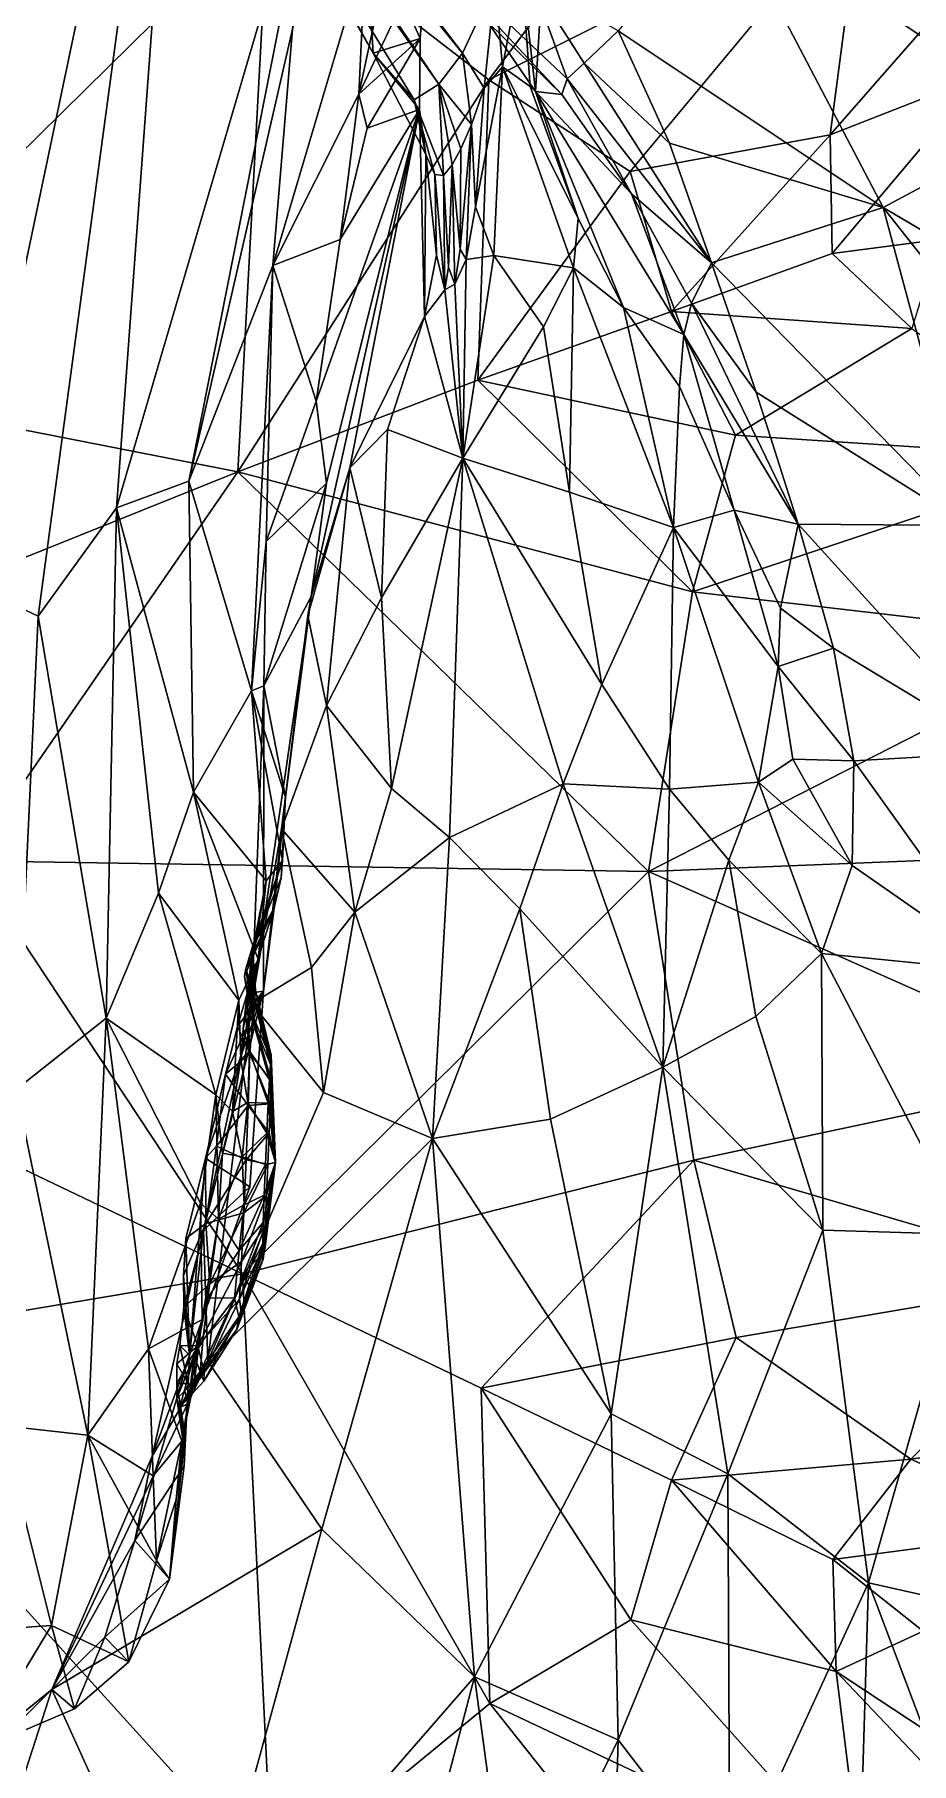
# Model space of a CAD drawing. Extents: x -1.18 to 1.18, y -1.18 to 1.18.
# Drawn here: x 0.0839 to 0.1918, y -0.1002 to 0.1126 of the extents above; entities that cross this region are included whole.
import ezdxf

# ---------------------------------------------------------------- set-up
doc = ezdxf.new("R2010")
doc.units = 0
doc.layers.add('OCTOPUS$LWO', color=1, linetype='CONTINUOUS')

msp = doc.modelspace()

# ---------------------------------------------------------------- linework, layer by layer
at = {"layer": 'OCTOPUS$LWO'}
for points in [[(0.07458, 0.04557, 0.57284), (0.10339, 0.18255, 0.57464), (0.07245, 0.15431, 0.60304)], [(0.07458, 0.04557, 0.57284), (0.08432, 0.04098, 0.55635), (0.10339, 0.18255, 0.57464)], [(0.09397, 0.05431, 0.53971), (0.10339, 0.18255, 0.57464), (0.08432, 0.04098, 0.55635)], [(0.09397, 0.05431, 0.53971), (0.13112, 0.18089, 0.52858), (0.10339, 0.18255, 0.57464)], [(0.09397, 0.05431, 0.53971), (0.10288, 0.05758, 0.51824), (0.13112, 0.18089, 0.52858)], [(0.1169, 0.12852, 0.51829), (0.13112, 0.18089, 0.52858), (0.10288, 0.05758, 0.51824)], [(0.10246, 0.15056, 0.44046), (0.10092, 0.15494, 0.45239), (0.12554, 0.11026, 0.46043)], [(0.12554, 0.11026, 0.46043), (0.10092, 0.15494, 0.45239), (0.12454, 0.12738, 0.4711)], [(0.13656, 0.11025, 0.42466), (0.10503, 0.15174, 0.42948), (0.10367, 0.1506, 0.43474)], [(0.10503, 0.15174, 0.42948), (0.13656, 0.11025, 0.42466), (0.14058, 0.11888, 0.41528)], [(0.13363, 0.10644, 0.43247), (0.10367, 0.1506, 0.43474), (0.10246, 0.15056, 0.44046)], [(0.13059, 0.10454, 0.44147), (0.10246, 0.15056, 0.44046), (0.12554, 0.11026, 0.46043)], [(0.10246, 0.15056, 0.44046), (0.13059, 0.10454, 0.44147), (0.13363, 0.10644, 0.43247)], [(0.10367, 0.1506, 0.43474), (0.13363, 0.10644, 0.43247), (0.13656, 0.11025, 0.42466)], [(0.13977, 0.10699, 0.11024), (0.11264, 0.12797, 0.10222), (0.1706, 0.14812, 0.0618)], [(0.1706, 0.14812, 0.0618), (0.18569, 0.12995, 0.08469), (0.13977, 0.10699, 0.11024)], [(0.18179, 0.10023, 0.14544), (0.18569, 0.12995, 0.08469), (0.21352, 0.13644, 0.09906)], [(0.18179, 0.10023, 0.14544), (0.21352, 0.13644, 0.09906), (0.20055, 0.10755, 0.17023)], [(0.14733, 0.13542, 0.39298), (0.14554, 0.10554, 0.38898), (0.13965, 0.11407, 0.38327)], [(0.14733, 0.13542, 0.39298), (0.14383, 0.12095, 0.40051), (0.14554, 0.10554, 0.38898)], [(0.1572, 0.0957, 0.12595), (0.13977, 0.10699, 0.11024), (0.18569, 0.12995, 0.08469)], [(0.1572, 0.0957, 0.12595), (0.18569, 0.12995, 0.08469), (0.18179, 0.10023, 0.14544)], [(0.11264, 0.12797, 0.10222), (0.05339, 0.0696, 0.1253), (0.04451, 0.12809, 0.11588)], [(0.11264, 0.12797, 0.10222), (0.10888, 0.05874, 0.12398), (0.05339, 0.0696, 0.1253)], [(0.1132, 0.08413, 0.50141), (0.1169, 0.12852, 0.51829), (0.10288, 0.05758, 0.51824)], [(0.13977, 0.10699, 0.11024), (0.10888, 0.05874, 0.12398), (0.11264, 0.12797, 0.10222)], [(0.1169, 0.12852, 0.51829), (0.1132, 0.08413, 0.50141), (0.12462, 0.12262, 0.50245)], [(0.16875, 0.12866, 0.29978), (0.15569, 0.11302, 0.32572), (0.18834, 0.09128, 0.29952)], [(0.16875, 0.12866, 0.29978), (0.20843, 0.10201, 0.26001), (0.19326, 0.12458, 0.26591)], [(0.20843, 0.10201, 0.26001), (0.16875, 0.12866, 0.29978), (0.18834, 0.09128, 0.29952)], [(0.12454, 0.12738, 0.4711), (0.13216, 0.12293, 0.47888), (0.13132, 0.11209, 0.47393)], [(0.12554, 0.11026, 0.46043), (0.12454, 0.12738, 0.4711), (0.13132, 0.11209, 0.47393)], [(0.14507, 0.11912, 0.3483), (0.12856, 0.12683, 0.37716), (0.14945, 0.10712, 0.35576)], [(0.14878, 0.10518, 0.36641), (0.14945, 0.10712, 0.35576), (0.12856, 0.12683, 0.37716)], [(0.13965, 0.11407, 0.38327), (0.14878, 0.10518, 0.36641), (0.12856, 0.12683, 0.37716)], [(0.12462, 0.12262, 0.50245), (0.1132, 0.08413, 0.50141), (0.12377, 0.10524, 0.48898)], [(0.12671, 0.11881, 0.49426), (0.12377, 0.10524, 0.48898), (0.13216, 0.12293, 0.47888)], [(0.13132, 0.11209, 0.47393), (0.13216, 0.12293, 0.47888), (0.12377, 0.10524, 0.48898)], [(0.12377, 0.10524, 0.48898), (0.12671, 0.11881, 0.49426), (0.12462, 0.12262, 0.50245)], [(0.14058, 0.11888, 0.41528), (0.14148, 0.10858, 0.4077), (0.14383, 0.12095, 0.40051)], [(0.14148, 0.10858, 0.4077), (0.14488, 0.10616, 0.39814), (0.14383, 0.12095, 0.40051)], [(0.14488, 0.10616, 0.39814), (0.14554, 0.10554, 0.38898), (0.14383, 0.12095, 0.40051)], [(0.14058, 0.11888, 0.41528), (0.13656, 0.11025, 0.42466), (0.13921, 0.10594, 0.41501)], [(0.13921, 0.10594, 0.41501), (0.14148, 0.10858, 0.4077), (0.14058, 0.11888, 0.41528)], [(0.14945, 0.10712, 0.35576), (0.15151, 0.10902, 0.34506), (0.14507, 0.11912, 0.3483)], [(0.14507, 0.11912, 0.3483), (0.15151, 0.10902, 0.34506), (0.15569, 0.11302, 0.32572)], [(0.14878, 0.10518, 0.36641), (0.13965, 0.11407, 0.38327), (0.14554, 0.10554, 0.38898)], [(0.15151, 0.10902, 0.34506), (0.16203, 0.0992, 0.32756), (0.15569, 0.11302, 0.32572)], [(0.18834, 0.09128, 0.29952), (0.15569, 0.11302, 0.32572), (0.16203, 0.0992, 0.32756)], [(0.12377, 0.10524, 0.48898), (0.1248, 0.10103, 0.48225), (0.13132, 0.11209, 0.47393)], [(0.13132, 0.11209, 0.47393), (0.1248, 0.10103, 0.48225), (0.13126, 0.10335, 0.46589)], [(0.13132, 0.11209, 0.47393), (0.13126, 0.10335, 0.46589), (0.12554, 0.11026, 0.46043)], [(0.12554, 0.11026, 0.46043), (0.13126, 0.10335, 0.46589), (0.13202, 0.09779, 0.45528)], [(0.13059, 0.10454, 0.44147), (0.12554, 0.11026, 0.46043), (0.13202, 0.09779, 0.45528)], [(0.13764, 0.10149, 0.421), (0.13656, 0.11025, 0.42466), (0.13363, 0.10644, 0.43247)], [(0.13656, 0.11025, 0.42466), (0.13764, 0.10149, 0.421), (0.13921, 0.10594, 0.41501)], [(0.13816, 0.09134, 0.41565), (0.14042, 0.08538, 0.41092), (0.14148, 0.10858, 0.4077)], [(0.13921, 0.10594, 0.41501), (0.13816, 0.09134, 0.41565), (0.14148, 0.10858, 0.4077)], [(0.15022, 0.08385, 0.39607), (0.14148, 0.10858, 0.4077), (0.14042, 0.08538, 0.41092)], [(0.15079, 0.0899, 0.39233), (0.14488, 0.10616, 0.39814), (0.14148, 0.10858, 0.4077)], [(0.15022, 0.08385, 0.39607), (0.15079, 0.0899, 0.39233), (0.14148, 0.10858, 0.4077)], [(0.15151, 0.10902, 0.34506), (0.14945, 0.10712, 0.35576), (0.1672, 0.08446, 0.33061)], [(0.16203, 0.0992, 0.32756), (0.15151, 0.10902, 0.34506), (0.1672, 0.08446, 0.33061)], [(0.13843, 0.07002, 0.12939), (0.10888, 0.05874, 0.12398), (0.13977, 0.10699, 0.11024)], [(0.13363, 0.10644, 0.43247), (0.13059, 0.10454, 0.44147), (0.13422, 0.09521, 0.43779)], [(0.13636, 0.09848, 0.42653), (0.13764, 0.10149, 0.421), (0.13363, 0.10644, 0.43247)], [(0.13363, 0.10644, 0.43247), (0.13526, 0.09652, 0.432), (0.13636, 0.09848, 0.42653)], [(0.13422, 0.09521, 0.43779), (0.13526, 0.09652, 0.432), (0.13363, 0.10644, 0.43247)], [(0.13977, 0.10699, 0.11024), (0.1572, 0.0957, 0.12595), (0.13843, 0.07002, 0.12939)], [(0.14945, 0.10712, 0.35576), (0.14878, 0.10518, 0.36641), (0.15734, 0.09294, 0.35896)], [(0.15734, 0.09294, 0.35896), (0.1672, 0.08446, 0.33061), (0.14945, 0.10712, 0.35576)], [(0.18179, 0.10023, 0.14544), (0.20055, 0.10755, 0.17023), (0.18204, 0.08562, 0.163)], [(0.19524, 0.08734, 0.18154), (0.18204, 0.08562, 0.163), (0.20055, 0.10755, 0.17023)], [(0.12377, 0.10524, 0.48898), (0.1132, 0.08413, 0.50141), (0.12148, 0.08734, 0.48266)], [(0.12148, 0.08734, 0.48266), (0.1248, 0.10103, 0.48225), (0.12377, 0.10524, 0.48898)], [(0.13202, 0.09779, 0.45528), (0.13316, 0.09533, 0.4451), (0.13059, 0.10454, 0.44147)], [(0.13059, 0.10454, 0.44147), (0.13316, 0.09533, 0.4451), (0.13422, 0.09521, 0.43779)], [(0.13816, 0.09134, 0.41565), (0.13921, 0.10594, 0.41501), (0.13764, 0.10149, 0.421)], [(0.14488, 0.10616, 0.39814), (0.15079, 0.0899, 0.39233), (0.14554, 0.10554, 0.38898)], [(0.15079, 0.0899, 0.39233), (0.15637, 0.07898, 0.3814), (0.14554, 0.10554, 0.38898)], [(0.15734, 0.09294, 0.35896), (0.14878, 0.10518, 0.36641), (0.14554, 0.10554, 0.38898)], [(0.15734, 0.09294, 0.35896), (0.14554, 0.10554, 0.38898), (0.16378, 0.07566, 0.35973)], [(0.16378, 0.07566, 0.35973), (0.14554, 0.10554, 0.38898), (0.15637, 0.07898, 0.3814)], [(0.11794, 0.04338, 0.45422), (0.13126, 0.10335, 0.46589), (0.11982, 0.05733, 0.47315)], [(0.12268, 0.05924, 0.4454), (0.13126, 0.10335, 0.46589), (0.11794, 0.04338, 0.45422)], [(0.11855, 0.06744, 0.48218), (0.11982, 0.05733, 0.47315), (0.13126, 0.10335, 0.46589)], [(0.12148, 0.08734, 0.48266), (0.11855, 0.06744, 0.48218), (0.13126, 0.10335, 0.46589)], [(0.1248, 0.10103, 0.48225), (0.12148, 0.08734, 0.48266), (0.13126, 0.10335, 0.46589)], [(0.13189, 0.07786, 0.44084), (0.13126, 0.10335, 0.46589), (0.12268, 0.05924, 0.4454)], [(0.13202, 0.09779, 0.45528), (0.13126, 0.10335, 0.46589), (0.13189, 0.07786, 0.44084)], [(0.13626, 0.08614, 0.42324), (0.13699, 0.08488, 0.41914), (0.13764, 0.10149, 0.421)], [(0.13636, 0.09848, 0.42653), (0.13626, 0.08614, 0.42324), (0.13764, 0.10149, 0.421)], [(0.13699, 0.08488, 0.41914), (0.13816, 0.09134, 0.41565), (0.13764, 0.10149, 0.421)], [(0.18179, 0.10023, 0.14544), (0.16228, 0.07849, 0.13815), (0.1572, 0.0957, 0.12595)], [(0.18204, 0.08562, 0.163), (0.16228, 0.07849, 0.13815), (0.18179, 0.10023, 0.14544)], [(0.21336, 0.07655, 0.26946), (0.20843, 0.10201, 0.26001), (0.18834, 0.09128, 0.29952)], [(0.13626, 0.08614, 0.42324), (0.13636, 0.09848, 0.42653), (0.13526, 0.09652, 0.432)], [(0.16203, 0.0992, 0.32756), (0.1672, 0.08446, 0.33061), (0.18834, 0.09128, 0.29952)], [(0.13189, 0.07786, 0.44084), (0.13336, 0.0854, 0.44232), (0.13202, 0.09779, 0.45528)], [(0.13202, 0.09779, 0.45528), (0.13336, 0.0854, 0.44232), (0.13316, 0.09533, 0.4451)], [(0.13422, 0.09521, 0.43779), (0.13483, 0.08391, 0.43077), (0.13526, 0.09652, 0.432)], [(0.13483, 0.08391, 0.43077), (0.13559, 0.08184, 0.42559), (0.13526, 0.09652, 0.432)], [(0.13559, 0.08184, 0.42559), (0.13626, 0.08614, 0.42324), (0.13526, 0.09652, 0.432)], [(0.13336, 0.0854, 0.44232), (0.13436, 0.08115, 0.43336), (0.13316, 0.09533, 0.4451)], [(0.13422, 0.09521, 0.43779), (0.13316, 0.09533, 0.4451), (0.13436, 0.08115, 0.43336)], [(0.13436, 0.08115, 0.43336), (0.13483, 0.08391, 0.43077), (0.13422, 0.09521, 0.43779)], [(0.16228, 0.07849, 0.13815), (0.13843, 0.07002, 0.12939), (0.1572, 0.0957, 0.12595)], [(0.16378, 0.07566, 0.35973), (0.16473, 0.07951, 0.35074), (0.15734, 0.09294, 0.35896)], [(0.15734, 0.09294, 0.35896), (0.16473, 0.07951, 0.35074), (0.1672, 0.08446, 0.33061)], [(0.14042, 0.08538, 0.41092), (0.13816, 0.09134, 0.41565), (0.13699, 0.08488, 0.41914)], [(0.15637, 0.07898, 0.3814), (0.15079, 0.0899, 0.39233), (0.15022, 0.08385, 0.39607)], [(0.18834, 0.09128, 0.29952), (0.1672, 0.08446, 0.33061), (0.19882, 0.05212, 0.30496)], [(0.18834, 0.09128, 0.29952), (0.21766, 0.05419, 0.27696), (0.21336, 0.07655, 0.26946)], [(0.21766, 0.05419, 0.27696), (0.18834, 0.09128, 0.29952), (0.19882, 0.05212, 0.30496)], [(0.11855, 0.06744, 0.48218), (0.12148, 0.08734, 0.48266), (0.1132, 0.08413, 0.50141)], [(0.19524, 0.08734, 0.18154), (0.19186, 0.07639, 0.1516), (0.18204, 0.08562, 0.163)], [(0.13436, 0.08115, 0.43336), (0.13336, 0.0854, 0.44232), (0.13189, 0.07786, 0.44084)], [(0.13699, 0.08488, 0.41914), (0.13626, 0.08614, 0.42324), (0.13559, 0.08184, 0.42559)], [(0.14653, 0.07659, 0.40204), (0.14042, 0.08538, 0.41092), (0.13658, 0.06044, 0.41542)], [(0.13699, 0.08488, 0.41914), (0.13658, 0.06044, 0.41542), (0.14042, 0.08538, 0.41092)], [(0.14042, 0.08538, 0.41092), (0.14653, 0.07659, 0.40204), (0.15022, 0.08385, 0.39607)], [(0.19186, 0.07639, 0.1516), (0.16228, 0.07849, 0.13815), (0.18204, 0.08562, 0.163)], [(0.11058, 0.0318, 0.5063), (0.1132, 0.08413, 0.50141), (0.10288, 0.05758, 0.51824)], [(0.1124, 0.05017, 0.4896), (0.1132, 0.08413, 0.50141), (0.11058, 0.0318, 0.5063)], [(0.1124, 0.05017, 0.4896), (0.11855, 0.06744, 0.48218), (0.1132, 0.08413, 0.50141)], [(0.13559, 0.08184, 0.42559), (0.13483, 0.08391, 0.43077), (0.13436, 0.08115, 0.43336)], [(0.13559, 0.08184, 0.42559), (0.13658, 0.06044, 0.41542), (0.13699, 0.08488, 0.41914)], [(0.15022, 0.08385, 0.39607), (0.14653, 0.07659, 0.40204), (0.14973, 0.05625, 0.39447)], [(0.14973, 0.05625, 0.39447), (0.16253, 0.05189, 0.37469), (0.15022, 0.08385, 0.39607)], [(0.15022, 0.08385, 0.39607), (0.16253, 0.05189, 0.37469), (0.15637, 0.07898, 0.3814)], [(0.16473, 0.07951, 0.35074), (0.17268, 0.06853, 0.33287), (0.1672, 0.08446, 0.33061)], [(0.19882, 0.05212, 0.30496), (0.1672, 0.08446, 0.33061), (0.17268, 0.06853, 0.33287)], [(0.13189, 0.07786, 0.44084), (0.13658, 0.06044, 0.41542), (0.13436, 0.08115, 0.43336)], [(0.13436, 0.08115, 0.43336), (0.13658, 0.06044, 0.41542), (0.13559, 0.08184, 0.42559)], [(0.16326, 0.06926, 0.36668), (0.15637, 0.07898, 0.3814), (0.16253, 0.05189, 0.37469)], [(0.15637, 0.07898, 0.3814), (0.16326, 0.06926, 0.36668), (0.16378, 0.07566, 0.35973)], [(0.16473, 0.07951, 0.35074), (0.16378, 0.07566, 0.35973), (0.17788, 0.05228, 0.33314)], [(0.17268, 0.06853, 0.33287), (0.16473, 0.07951, 0.35074), (0.17788, 0.05228, 0.33314)], [(0.12268, 0.05924, 0.4454), (0.12732, 0.06395, 0.43784), (0.13189, 0.07786, 0.44084)], [(0.13189, 0.07786, 0.44084), (0.12732, 0.06395, 0.43784), (0.13658, 0.06044, 0.41542)], [(0.16228, 0.07849, 0.13815), (0.17016, 0.06326, 0.12786), (0.13843, 0.07002, 0.12939)], [(0.17016, 0.06326, 0.12786), (0.16228, 0.07849, 0.13815), (0.19186, 0.07639, 0.1516)], [(0.14973, 0.05625, 0.39447), (0.14653, 0.07659, 0.40204), (0.13658, 0.06044, 0.41542)], [(0.16378, 0.07566, 0.35973), (0.16326, 0.06926, 0.36668), (0.16997, 0.05403, 0.35634)], [(0.16997, 0.05403, 0.35634), (0.17788, 0.05228, 0.33314), (0.16378, 0.07566, 0.35973)], [(0.17016, 0.06326, 0.12786), (0.19186, 0.07639, 0.1516), (0.21408, 0.06038, 0.08978)], [(0.05794, 0.03825, 0.12465), (0.05339, 0.0696, 0.1253), (0.10888, 0.05874, 0.12398)], [(0.13843, 0.07002, 0.12939), (0.16487, 0.04395, 0.11239), (0.10888, 0.05874, 0.12398)], [(0.16487, 0.04395, 0.11239), (0.13843, 0.07002, 0.12939), (0.17016, 0.06326, 0.12786)], [(0.16997, 0.05403, 0.35634), (0.16326, 0.06926, 0.36668), (0.16253, 0.05189, 0.37469)], [(0.17268, 0.06853, 0.33287), (0.17788, 0.05228, 0.33314), (0.19882, 0.05212, 0.30496)], [(0.11982, 0.05733, 0.47315), (0.11855, 0.06744, 0.48218), (0.1124, 0.05017, 0.4896)], [(0.12656, 0.04324, 0.42342), (0.12732, 0.06395, 0.43784), (0.12268, 0.05924, 0.4454)], [(0.12732, 0.06395, 0.43784), (0.12656, 0.04324, 0.42342), (0.13658, 0.06044, 0.41542)], [(0.17016, 0.06326, 0.12786), (0.21408, 0.06038, 0.08978), (0.16487, 0.04395, 0.11239)], [(0.12656, 0.04324, 0.42342), (0.1278, 0.01978, 0.41008), (0.13658, 0.06044, 0.41542)], [(0.1278, 0.01978, 0.41008), (0.13494, 0.01373, 0.39827), (0.13658, 0.06044, 0.41542)], [(0.14894, 0.02035, 0.38148), (0.13658, 0.06044, 0.41542), (0.13494, 0.01373, 0.39827)], [(0.1537, 0.03255, 0.38046), (0.14973, 0.05625, 0.39447), (0.13658, 0.06044, 0.41542)], [(0.14894, 0.02035, 0.38148), (0.1537, 0.03255, 0.38046), (0.13658, 0.06044, 0.41542)], [(0.16487, 0.04395, 0.11239), (0.21408, 0.06038, 0.08978), (0.21534, 0.0381, 0.06685)], [(0.05794, 0.03825, 0.12465), (0.10888, 0.05874, 0.12398), (0.07583, 0.01087, 0.11969)], [(0.10888, 0.05874, 0.12398), (0.15946, 0.00956, 0.10179), (0.07583, 0.01087, 0.11969)], [(0.10288, 0.05758, 0.51824), (0.09397, 0.05431, 0.53971), (0.10343, 0.0193, 0.53205)], [(0.10343, 0.0193, 0.53205), (0.11058, 0.0318, 0.5063), (0.10288, 0.05758, 0.51824)], [(0.15946, 0.00956, 0.10179), (0.10888, 0.05874, 0.12398), (0.16487, 0.04395, 0.11239)], [(0.11794, 0.04338, 0.45422), (0.1175, 0.04107, 0.446), (0.12268, 0.05924, 0.4454)], [(0.12268, 0.05924, 0.4454), (0.1175, 0.04107, 0.446), (0.1198, 0.02996, 0.42874)], [(0.12268, 0.05924, 0.4454), (0.1198, 0.02996, 0.42874), (0.12656, 0.04324, 0.42342)], [(0.1124, 0.05017, 0.4896), (0.11208, 0.03239, 0.47009), (0.11982, 0.05733, 0.47315)], [(0.11794, 0.04338, 0.45422), (0.11982, 0.05733, 0.47315), (0.11208, 0.03239, 0.47009)], [(0.14973, 0.05625, 0.39447), (0.1537, 0.03255, 0.38046), (0.16253, 0.05189, 0.37469)], [(0.09269, -0.00851, 0.56199), (0.09397, 0.05431, 0.53971), (0.08432, 0.04098, 0.55635)], [(0.09912, 0.00687, 0.54709), (0.09397, 0.05431, 0.53971), (0.09269, -0.00851, 0.56199)], [(0.10343, 0.0193, 0.53205), (0.09397, 0.05431, 0.53971), (0.09912, 0.00687, 0.54709)], [(0.16997, 0.05403, 0.35634), (0.16253, 0.05189, 0.37469), (0.1754, 0.03476, 0.34795)], [(0.1754, 0.03476, 0.34795), (0.17568, 0.04197, 0.34613), (0.16997, 0.05403, 0.35634)], [(0.16997, 0.05403, 0.35634), (0.17568, 0.04197, 0.34613), (0.17788, 0.05228, 0.33314)], [(0.1537, 0.03255, 0.38046), (0.16202, 0.0197, 0.36343), (0.16253, 0.05189, 0.37469)], [(0.173, 0.02053, 0.34781), (0.16253, 0.05189, 0.37469), (0.16202, 0.0197, 0.36343)], [(0.1754, 0.03476, 0.34795), (0.16253, 0.05189, 0.37469), (0.173, 0.02053, 0.34781)], [(0.17568, 0.04197, 0.34613), (0.18221, 0.03704, 0.33055), (0.17788, 0.05228, 0.33314)], [(0.19882, 0.05212, 0.30496), (0.17788, 0.05228, 0.33314), (0.20339, 0.02424, 0.30587)], [(0.20339, 0.02424, 0.30587), (0.17788, 0.05228, 0.33314), (0.18221, 0.03704, 0.33055)], [(0.11208, 0.03239, 0.47009), (0.1124, 0.05017, 0.4896), (0.11058, 0.0318, 0.5063)], [(0.08432, 0.04098, 0.55635), (0.07458, 0.04557, 0.57284), (0.08159, -0.01728, 0.5722)], [(0.11061, -0.00671, 0.43888), (0.11794, 0.04338, 0.45422), (0.11208, 0.03239, 0.47009)], [(0.11794, 0.04338, 0.45422), (0.11061, -0.00671, 0.43888), (0.11428, 0.01481, 0.43374)], [(0.11428, 0.01481, 0.43374), (0.1175, 0.04107, 0.446), (0.11794, 0.04338, 0.45422)], [(0.1278, 0.01978, 0.41008), (0.12656, 0.04324, 0.42342), (0.1198, 0.02996, 0.42874)], [(0.16487, 0.04395, 0.11239), (0.21534, 0.0381, 0.06685), (0.15946, 0.00956, 0.10179)], [(0.08159, -0.01728, 0.5722), (0.09269, -0.00851, 0.56199), (0.08432, 0.04098, 0.55635)], [(0.1175, 0.04107, 0.446), (0.11428, 0.01481, 0.43374), (0.1198, 0.02996, 0.42874)], [(0.18221, 0.03704, 0.33055), (0.17568, 0.04197, 0.34613), (0.1754, 0.03476, 0.34795)], [(0.15946, 0.00956, 0.10179), (0.21534, 0.0381, 0.06685), (0.22266, 0.01208, 0.05323)], [(0.1754, 0.03476, 0.34795), (0.18473, 0.02317, 0.32737), (0.18221, 0.03704, 0.33055)], [(0.18221, 0.03704, 0.33055), (0.18473, 0.02317, 0.32737), (0.20339, 0.02424, 0.30587)], [(0.173, 0.02053, 0.34781), (0.1772, 0.02339, 0.34215), (0.1754, 0.03476, 0.34795)], [(0.1754, 0.03476, 0.34795), (0.1772, 0.02339, 0.34215), (0.18473, 0.02317, 0.32737)], [(0.11476, 0.01869, 0.48753), (0.11208, 0.03239, 0.47009), (0.11058, 0.0318, 0.5063)], [(0.11061, -0.00671, 0.43888), (0.11208, 0.03239, 0.47009), (0.11205, -0.00519, 0.45963)], [(0.11205, -0.00519, 0.45963), (0.11208, 0.03239, 0.47009), (0.11476, 0.01869, 0.48753)], [(0.16202, 0.0197, 0.36343), (0.1537, 0.03255, 0.38046), (0.14894, 0.02035, 0.38148)], [(0.10343, 0.0193, 0.53205), (0.1124, 0.0084, 0.52013), (0.11058, 0.0318, 0.5063)], [(0.11058, 0.0318, 0.5063), (0.11439, 0.0109, 0.50616), (0.11476, 0.01869, 0.48753)], [(0.11058, 0.0318, 0.5063), (0.1124, 0.0084, 0.52013), (0.11439, 0.0109, 0.50616)], [(0.12329, 0.00453, 0.41104), (0.1198, 0.02996, 0.42874), (0.11428, 0.01481, 0.43374)], [(0.12329, 0.00453, 0.41104), (0.1278, 0.01978, 0.41008), (0.1198, 0.02996, 0.42874)], [(0.20339, 0.02424, 0.30587), (0.18473, 0.02317, 0.32737), (0.20329, -0.00279, 0.2984)], [(0.18449, 0.01029, 0.32534), (0.1772, 0.02339, 0.34215), (0.173, 0.02053, 0.34781)], [(0.1772, 0.02339, 0.34215), (0.18449, 0.01029, 0.32534), (0.18473, 0.02317, 0.32737)], [(0.20329, -0.00279, 0.2984), (0.18473, 0.02317, 0.32737), (0.18449, 0.01029, 0.32534)], [(0.10343, 0.0193, 0.53205), (0.09912, 0.00687, 0.54709), (0.10901, -0.00628, 0.53433)], [(0.11141, -0.00126, 0.52667), (0.1124, 0.0084, 0.52013), (0.10343, 0.0193, 0.53205)], [(0.10343, 0.0193, 0.53205), (0.10901, -0.00628, 0.53433), (0.11141, -0.00126, 0.52667)], [(0.13494, 0.01373, 0.39827), (0.1278, 0.01978, 0.41008), (0.12329, 0.00453, 0.41104)], [(0.13494, 0.01373, 0.39827), (0.14359, 0.00494, 0.38263), (0.14894, 0.02035, 0.38148)], [(0.14894, 0.02035, 0.38148), (0.14359, 0.00494, 0.38263), (0.16122, -0.01454, 0.34986)], [(0.14894, 0.02035, 0.38148), (0.16122, -0.01454, 0.34986), (0.16202, 0.0197, 0.36343)], [(0.16931, 0.01095, 0.34923), (0.16202, 0.0197, 0.36343), (0.16122, -0.01454, 0.34986)], [(0.16202, 0.0197, 0.36343), (0.16931, 0.01095, 0.34923), (0.173, 0.02053, 0.34781)], [(0.173, 0.02053, 0.34781), (0.16931, 0.01095, 0.34923), (0.18072, -0.00055, 0.32728)], [(0.173, 0.02053, 0.34781), (0.18072, -0.00055, 0.32728), (0.18449, 0.01029, 0.32534)], [(0.11476, 0.01869, 0.48753), (0.11338, 0.00506, 0.48925), (0.11205, -0.00519, 0.45963)], [(0.11476, 0.01869, 0.48753), (0.11424, 0.00875, 0.49736), (0.11338, 0.00506, 0.48925)], [(0.11439, 0.0109, 0.50616), (0.11424, 0.00875, 0.49736), (0.11476, 0.01869, 0.48753)], [(0.11798, -0.00225, 0.41882), (0.11428, 0.01481, 0.43374), (0.11061, -0.00671, 0.43888)], [(0.11428, 0.01481, 0.43374), (0.11798, -0.00225, 0.41882), (0.12329, 0.00453, 0.41104)], [(0.12329, 0.00453, 0.41104), (0.13286, -0.02333, 0.38825), (0.13494, 0.01373, 0.39827)], [(0.14359, 0.00494, 0.38263), (0.13494, 0.01373, 0.39827), (0.13286, -0.02333, 0.38825)], [(0.05835, -0.01554, 0.11387), (0.07583, 0.01087, 0.11969), (0.10947, -0.03997, 0.10262)], [(0.15946, 0.00956, 0.10179), (0.10947, -0.03997, 0.10262), (0.07583, 0.01087, 0.11969)], [(0.1124, 0.0084, 0.52013), (0.11059, -0.00083, 0.51033), (0.11439, 0.0109, 0.50616)], [(0.11071, 0.00036, 0.50213), (0.11439, 0.0109, 0.50616), (0.11059, -0.00083, 0.51033)], [(0.11424, 0.00875, 0.49736), (0.11439, 0.0109, 0.50616), (0.11071, 0.00036, 0.50213)], [(0.22266, 0.01208, 0.05323), (0.21534, -0.01529, 0.0584), (0.15946, 0.00956, 0.10179)], [(0.17265, -0.00829, 0.336), (0.16931, 0.01095, 0.34923), (0.16122, -0.01454, 0.34986)], [(0.16931, 0.01095, 0.34923), (0.17265, -0.00829, 0.336), (0.18072, -0.00055, 0.32728)], [(0.16501, -0.02597, 0.09407), (0.10947, -0.03997, 0.10262), (0.15946, 0.00956, 0.10179)], [(0.11424, 0.00875, 0.49736), (0.11064, 0.00016, 0.49534), (0.11338, 0.00506, 0.48925)], [(0.11064, 0.00016, 0.49534), (0.11424, 0.00875, 0.49736), (0.11071, 0.00036, 0.50213)], [(0.16501, -0.02597, 0.09407), (0.15946, 0.00956, 0.10179), (0.21534, -0.01529, 0.0584)], [(0.18449, 0.01029, 0.32534), (0.18072, -0.00055, 0.32728), (0.20329, -0.00279, 0.2984)], [(0.09269, -0.00851, 0.56199), (0.10618, -0.01795, 0.53972), (0.09912, 0.00687, 0.54709)], [(0.09912, 0.00687, 0.54709), (0.10618, -0.01795, 0.53972), (0.10901, -0.00628, 0.53433)], [(0.1124, 0.0084, 0.52013), (0.11141, -0.00126, 0.52667), (0.11026, -0.0041, 0.51732)], [(0.11059, -0.00083, 0.51033), (0.1124, 0.0084, 0.52013), (0.11026, -0.0041, 0.51732)], [(0.11006, -0.00546, 0.48276), (0.11338, 0.00506, 0.48925), (0.1097, -0.00334, 0.48781)], [(0.1097, -0.00334, 0.48781), (0.11338, 0.00506, 0.48925), (0.10988, -0.00245, 0.49107)], [(0.10988, -0.00245, 0.49107), (0.11338, 0.00506, 0.48925), (0.11064, 0.00016, 0.49534)], [(0.11205, -0.00519, 0.45963), (0.11338, 0.00506, 0.48925), (0.11006, -0.00546, 0.48276)], [(0.12329, 0.00453, 0.41104), (0.11798, -0.00225, 0.41882), (0.11945, -0.01766, 0.41347)], [(0.11945, -0.01766, 0.41347), (0.13286, -0.02333, 0.38825), (0.12329, 0.00453, 0.41104)], [(0.14737, -0.02092, 0.36716), (0.14359, 0.00494, 0.38263), (0.13286, -0.02333, 0.38825)], [(0.14359, 0.00494, 0.38263), (0.14737, -0.02092, 0.36716), (0.16122, -0.01454, 0.34986)], [(0.11064, 0.00016, 0.49534), (0.11067, -0.00483, 0.49626), (0.10988, -0.00245, 0.49107)], [(0.11059, -0.00083, 0.51033), (0.11105, -0.00507, 0.50308), (0.11071, 0.00036, 0.50213)], [(0.11071, 0.00036, 0.50213), (0.11067, -0.00483, 0.49626), (0.11064, 0.00016, 0.49534)], [(0.11105, -0.00507, 0.50308), (0.11067, -0.00483, 0.49626), (0.11071, 0.00036, 0.50213)], [(0.10901, -0.00628, 0.53433), (0.10928, -0.01357, 0.52543), (0.11141, -0.00126, 0.52667)], [(0.10956, -0.00979, 0.5226), (0.11141, -0.00126, 0.52667), (0.10928, -0.01357, 0.52543)], [(0.1098, -0.00766, 0.51986), (0.11141, -0.00126, 0.52667), (0.10956, -0.00979, 0.5226)], [(0.1098, -0.00766, 0.51986), (0.11026, -0.0041, 0.51732), (0.11141, -0.00126, 0.52667)], [(0.11026, -0.0041, 0.51732), (0.11093, -0.00641, 0.50955), (0.11059, -0.00083, 0.51033)], [(0.11093, -0.00641, 0.50955), (0.11105, -0.00507, 0.50308), (0.11059, -0.00083, 0.51033)], [(0.18072, -0.00055, 0.32728), (0.17265, -0.00829, 0.336), (0.18089, -0.03461, 0.30886)], [(0.20329, -0.00279, 0.2984), (0.18072, -0.00055, 0.32728), (0.19876, -0.03513, 0.28123)], [(0.19876, -0.03513, 0.28123), (0.18072, -0.00055, 0.32728), (0.18089, -0.03461, 0.30886)], [(0.1097, -0.00334, 0.48781), (0.10988, -0.00245, 0.49107), (0.11072, -0.00823, 0.49029)], [(0.1097, -0.00334, 0.48781), (0.11072, -0.00823, 0.49029), (0.11006, -0.00546, 0.48276)], [(0.11026, -0.0041, 0.51732), (0.1098, -0.00766, 0.51986), (0.11077, -0.00894, 0.51448)], [(0.11072, -0.00823, 0.49029), (0.10988, -0.00245, 0.49107), (0.11067, -0.00483, 0.49626)], [(0.11077, -0.00894, 0.51448), (0.11093, -0.00641, 0.50955), (0.11026, -0.0041, 0.51732)], [(0.11945, -0.01766, 0.41347), (0.11798, -0.00225, 0.41882), (0.11061, -0.00671, 0.43888)], [(0.11205, -0.00519, 0.45963), (0.11036, -0.02927, 0.45437), (0.10467, -0.03458, 0.44177)], [(0.10467, -0.03458, 0.44177), (0.11061, -0.00671, 0.43888), (0.11205, -0.00519, 0.45963)], [(0.11205, -0.00519, 0.45963), (0.10493, -0.02574, 0.469), (0.11036, -0.02927, 0.45437)], [(0.10493, -0.02574, 0.469), (0.11205, -0.00519, 0.45963), (0.10739, -0.01538, 0.47469)], [(0.10618, -0.01795, 0.53972), (0.10822, -0.02, 0.52844), (0.10901, -0.00628, 0.53433)], [(0.10739, -0.01538, 0.47469), (0.11205, -0.00519, 0.45963), (0.10887, -0.00953, 0.478)], [(0.10928, -0.01357, 0.52543), (0.10901, -0.00628, 0.53433), (0.10822, -0.02, 0.52844)], [(0.10887, -0.00953, 0.478), (0.11205, -0.00519, 0.45963), (0.11006, -0.00546, 0.48276)], [(0.10887, -0.00953, 0.478), (0.11006, -0.00546, 0.48276), (0.11036, -0.01285, 0.485)], [(0.11036, -0.01285, 0.485), (0.11006, -0.00546, 0.48276), (0.11072, -0.00823, 0.49029)], [(0.11288, -0.01329, 0.49872), (0.11072, -0.00823, 0.49029), (0.11067, -0.00483, 0.49626)], [(0.11067, -0.00483, 0.49626), (0.11105, -0.00507, 0.50308), (0.11288, -0.01329, 0.49872)], [(0.11105, -0.00507, 0.50308), (0.11093, -0.00641, 0.50955), (0.11299, -0.01306, 0.5038)], [(0.11299, -0.01306, 0.5038), (0.11288, -0.01329, 0.49872), (0.11105, -0.00507, 0.50308)], [(0.08159, -0.01728, 0.5722), (0.09043, -0.05984, 0.55971), (0.09269, -0.00851, 0.56199)], [(0.09269, -0.00851, 0.56199), (0.09043, -0.05984, 0.55971), (0.09788, -0.04921, 0.54432)], [(0.10428, -0.03128, 0.54185), (0.10618, -0.01795, 0.53972), (0.09269, -0.00851, 0.56199)], [(0.09269, -0.00851, 0.56199), (0.09788, -0.04921, 0.54432), (0.10428, -0.03128, 0.54185)], [(0.11061, -0.00671, 0.43888), (0.10467, -0.03458, 0.44177), (0.10521, -0.05072, 0.42165)], [(0.11945, -0.01766, 0.41347), (0.11061, -0.00671, 0.43888), (0.10521, -0.05072, 0.42165)], [(0.10956, -0.00979, 0.5226), (0.11035, -0.01255, 0.51843), (0.1098, -0.00766, 0.51986)], [(0.11077, -0.00894, 0.51448), (0.1098, -0.00766, 0.51986), (0.11035, -0.01255, 0.51843)], [(0.11298, -0.01616, 0.49484), (0.11036, -0.01285, 0.485), (0.11072, -0.00823, 0.49029)], [(0.11298, -0.01616, 0.49484), (0.11072, -0.00823, 0.49029), (0.11288, -0.01329, 0.49872)], [(0.11093, -0.00641, 0.50955), (0.11077, -0.00894, 0.51448), (0.11291, -0.0142, 0.50733)], [(0.11291, -0.0142, 0.50733), (0.11299, -0.01306, 0.5038), (0.11093, -0.00641, 0.50955)], [(0.17265, -0.00829, 0.336), (0.16122, -0.01454, 0.34986), (0.18089, -0.03461, 0.30886)], [(0.10887, -0.00953, 0.478), (0.11036, -0.01285, 0.485), (0.10739, -0.01538, 0.47469)], [(0.10956, -0.00979, 0.5226), (0.10928, -0.01357, 0.52543), (0.11035, -0.01255, 0.51843)], [(0.11077, -0.00894, 0.51448), (0.11035, -0.01255, 0.51843), (0.11279, -0.01607, 0.51037)], [(0.11279, -0.01607, 0.51037), (0.11291, -0.0142, 0.50733), (0.11077, -0.00894, 0.51448)], [(0.11012, -0.0189, 0.52171), (0.11035, -0.01255, 0.51843), (0.10928, -0.01357, 0.52543)], [(0.11035, -0.01255, 0.51843), (0.11012, -0.0189, 0.52171), (0.11264, -0.01896, 0.51288)], [(0.11264, -0.01896, 0.51288), (0.11279, -0.01607, 0.51037), (0.11035, -0.01255, 0.51843)], [(0.11036, -0.01285, 0.485), (0.11018, -0.01925, 0.4819), (0.10739, -0.01538, 0.47469)], [(0.10928, -0.01357, 0.52543), (0.10822, -0.02, 0.52844), (0.11012, -0.0189, 0.52171)], [(0.11289, -0.01905, 0.49216), (0.11018, -0.01925, 0.4819), (0.11036, -0.01285, 0.485)], [(0.11289, -0.01905, 0.49216), (0.11036, -0.01285, 0.485), (0.11298, -0.01616, 0.49484)], [(0.11279, -0.01607, 0.51037), (0.11351, -0.02627, 0.50354), (0.11291, -0.0142, 0.50733)], [(0.11299, -0.01306, 0.5038), (0.11351, -0.02627, 0.50354), (0.11288, -0.01329, 0.49872)], [(0.11288, -0.01329, 0.49872), (0.11351, -0.02627, 0.50354), (0.11298, -0.01616, 0.49484)], [(0.11291, -0.0142, 0.50733), (0.11351, -0.02627, 0.50354), (0.11299, -0.01306, 0.5038)], [(0.16122, -0.01454, 0.34986), (0.14737, -0.02092, 0.36716), (0.15486, -0.05718, 0.33531)], [(0.16921, -0.06457, 0.30495), (0.16122, -0.01454, 0.34986), (0.15486, -0.05718, 0.33531)], [(0.18089, -0.03461, 0.30886), (0.16122, -0.01454, 0.34986), (0.16921, -0.06457, 0.30495)], [(0.05835, -0.01554, 0.11387), (0.10947, -0.03997, 0.10262), (0.05385, -0.04932, 0.10564)], [(0.10739, -0.01538, 0.47469), (0.10626, -0.02426, 0.47411), (0.10493, -0.02574, 0.469)], [(0.11018, -0.01925, 0.4819), (0.10626, -0.02426, 0.47411), (0.10739, -0.01538, 0.47469)], [(0.11264, -0.01896, 0.51288), (0.11351, -0.02627, 0.50354), (0.11279, -0.01607, 0.51037)], [(0.11298, -0.01616, 0.49484), (0.11351, -0.02627, 0.50354), (0.11289, -0.01905, 0.49216)], [(0.21534, -0.01529, 0.0584), (0.21408, -0.04038, 0.06922), (0.16501, -0.02597, 0.09407)], [(0.0798, -0.05865, 0.57132), (0.09043, -0.05984, 0.55971), (0.08159, -0.01728, 0.5722)], [(0.10618, -0.01795, 0.53972), (0.10428, -0.03128, 0.54185), (0.1065, -0.03323, 0.5288)], [(0.10521, -0.05072, 0.42165), (0.13286, -0.02333, 0.38825), (0.11945, -0.01766, 0.41347)], [(0.10822, -0.02, 0.52844), (0.10618, -0.01795, 0.53972), (0.10701, -0.02511, 0.52976)], [(0.10701, -0.02511, 0.52976), (0.10618, -0.01795, 0.53972), (0.1065, -0.03323, 0.5288)], [(0.11012, -0.0189, 0.52171), (0.10822, -0.02, 0.52844), (0.10943, -0.02557, 0.52347)], [(0.11012, -0.0189, 0.52171), (0.10943, -0.02557, 0.52347), (0.11247, -0.02264, 0.51452)], [(0.11247, -0.02264, 0.51452), (0.11264, -0.01896, 0.51288), (0.11012, -0.0189, 0.52171)], [(0.11276, -0.02261, 0.49049), (0.11018, -0.01925, 0.4819), (0.11289, -0.01905, 0.49216)], [(0.11247, -0.02264, 0.51452), (0.11351, -0.02627, 0.50354), (0.11264, -0.01896, 0.51288)], [(0.11289, -0.01905, 0.49216), (0.11351, -0.02627, 0.50354), (0.11276, -0.02261, 0.49049)], [(0.10991, -0.02593, 0.48076), (0.10626, -0.02426, 0.47411), (0.11018, -0.01925, 0.4819)], [(0.10701, -0.02511, 0.52976), (0.10943, -0.02557, 0.52347), (0.10822, -0.02, 0.52844)], [(0.11276, -0.02261, 0.49049), (0.10991, -0.02593, 0.48076), (0.11018, -0.01925, 0.4819)], [(0.14737, -0.02092, 0.36716), (0.13286, -0.02333, 0.38825), (0.15486, -0.05718, 0.33531)], [(0.13286, -0.02333, 0.38825), (0.10521, -0.05072, 0.42165), (0.11922, -0.07141, 0.37789)], [(0.1123, -0.0265, 0.51481), (0.11247, -0.02264, 0.51452), (0.10943, -0.02557, 0.52347)], [(0.1126, -0.02647, 0.48999), (0.10991, -0.02593, 0.48076), (0.11276, -0.02261, 0.49049)], [(0.1123, -0.0265, 0.51481), (0.11351, -0.02627, 0.50354), (0.11247, -0.02264, 0.51452)], [(0.11276, -0.02261, 0.49049), (0.11351, -0.02627, 0.50354), (0.1126, -0.02647, 0.48999)], [(0.13803, -0.08956, 0.3288), (0.13286, -0.02333, 0.38825), (0.11922, -0.07141, 0.37789)], [(0.15486, -0.05718, 0.33531), (0.13286, -0.02333, 0.38825), (0.13803, -0.08956, 0.3288)], [(0.10626, -0.02426, 0.47411), (0.10496, -0.03379, 0.47423), (0.10493, -0.02574, 0.469)], [(0.10991, -0.02593, 0.48076), (0.10496, -0.03379, 0.47423), (0.10626, -0.02426, 0.47411)], [(0.1065, -0.03323, 0.5288), (0.10943, -0.02557, 0.52347), (0.10701, -0.02511, 0.52976)], [(0.10248, -0.03564, 0.47001), (0.10293, -0.04999, 0.45742), (0.10493, -0.02574, 0.469)], [(0.10493, -0.02574, 0.469), (0.10496, -0.03379, 0.47423), (0.10248, -0.03564, 0.47001)], [(0.10293, -0.04999, 0.45742), (0.11036, -0.02927, 0.45437), (0.10493, -0.02574, 0.469)], [(0.10962, -0.03248, 0.48176), (0.10496, -0.03379, 0.47423), (0.10991, -0.02593, 0.48076)], [(0.10969, -0.03148, 0.5214), (0.10943, -0.02557, 0.52347), (0.1065, -0.03323, 0.5288)], [(0.10943, -0.02557, 0.52347), (0.10969, -0.03148, 0.5214), (0.1123, -0.0265, 0.51481)], [(0.13886, -0.05406, 0.09817), (0.10947, -0.03997, 0.10262), (0.16501, -0.02597, 0.09407)], [(0.1126, -0.02647, 0.48999), (0.10962, -0.03248, 0.48176), (0.10991, -0.02593, 0.48076)], [(0.11243, -0.03034, 0.49061), (0.10962, -0.03248, 0.48176), (0.1126, -0.02647, 0.48999)], [(0.11215, -0.0303, 0.51389), (0.1123, -0.0265, 0.51481), (0.10969, -0.03148, 0.5214)], [(0.11195, -0.03827, 0.50287), (0.11351, -0.02627, 0.50354), (0.11224, -0.0367, 0.50573)], [(0.11201, -0.03816, 0.49958), (0.11351, -0.02627, 0.50354), (0.11195, -0.03827, 0.50287)], [(0.11196, -0.03624, 0.50888), (0.11351, -0.02627, 0.50354), (0.11203, -0.03365, 0.51184)], [(0.11224, -0.0367, 0.50573), (0.11351, -0.02627, 0.50354), (0.11196, -0.03624, 0.50888)], [(0.11212, -0.03637, 0.49554), (0.11351, -0.02627, 0.50354), (0.11201, -0.03816, 0.49958)], [(0.11203, -0.03365, 0.51184), (0.11351, -0.02627, 0.50354), (0.11215, -0.0303, 0.51389)], [(0.11227, -0.03398, 0.4921), (0.11351, -0.02627, 0.50354), (0.11212, -0.03637, 0.49554)], [(0.11215, -0.0303, 0.51389), (0.11351, -0.02627, 0.50354), (0.1123, -0.0265, 0.51481)], [(0.11243, -0.03034, 0.49061), (0.11351, -0.02627, 0.50354), (0.11227, -0.03398, 0.4921)], [(0.1126, -0.02647, 0.48999), (0.11351, -0.02627, 0.50354), (0.11243, -0.03034, 0.49061)], [(0.16501, -0.02597, 0.09407), (0.17023, -0.04782, 0.09709), (0.13886, -0.05406, 0.09817)], [(0.17023, -0.04782, 0.09709), (0.16501, -0.02597, 0.09407), (0.21408, -0.04038, 0.06922)], [(0.10293, -0.04999, 0.45742), (0.10467, -0.03458, 0.44177), (0.11036, -0.02927, 0.45437)], [(0.09788, -0.04921, 0.54432), (0.10452, -0.04558, 0.53093), (0.10428, -0.03128, 0.54185)], [(0.10452, -0.04558, 0.53093), (0.1065, -0.03323, 0.5288), (0.10428, -0.03128, 0.54185)], [(0.10969, -0.03148, 0.5214), (0.1065, -0.03323, 0.5288), (0.10905, -0.03709, 0.5195)], [(0.10969, -0.03148, 0.5214), (0.10905, -0.03709, 0.5195), (0.11215, -0.0303, 0.51389)], [(0.11203, -0.03365, 0.51184), (0.11215, -0.0303, 0.51389), (0.10905, -0.03709, 0.5195)], [(0.11227, -0.03398, 0.4921), (0.10934, -0.03847, 0.48482), (0.11243, -0.03034, 0.49061)], [(0.11243, -0.03034, 0.49061), (0.10934, -0.03847, 0.48482), (0.10962, -0.03248, 0.48176)], [(0.10224, -0.04406, 0.47464), (0.10222, -0.04018, 0.47112), (0.10496, -0.03379, 0.47423)], [(0.10248, -0.03564, 0.47001), (0.10496, -0.03379, 0.47423), (0.10222, -0.04018, 0.47112)], [(0.10546, -0.04118, 0.47855), (0.10224, -0.04406, 0.47464), (0.10496, -0.03379, 0.47423)], [(0.1052, -0.04293, 0.52384), (0.1065, -0.03323, 0.5288), (0.10452, -0.04558, 0.53093)], [(0.10962, -0.03248, 0.48176), (0.10546, -0.04118, 0.47855), (0.10496, -0.03379, 0.47423)], [(0.1065, -0.03323, 0.5288), (0.1052, -0.04293, 0.52384), (0.10905, -0.03709, 0.5195)], [(0.10934, -0.03847, 0.48482), (0.10546, -0.04118, 0.47855), (0.10962, -0.03248, 0.48176)], [(0.10905, -0.03709, 0.5195), (0.10849, -0.04295, 0.51465), (0.11203, -0.03365, 0.51184)], [(0.11196, -0.03624, 0.50888), (0.11203, -0.03365, 0.51184), (0.10849, -0.04295, 0.51465)], [(0.11212, -0.03637, 0.49554), (0.10908, -0.04309, 0.48971), (0.11227, -0.03398, 0.4921)], [(0.11227, -0.03398, 0.4921), (0.10908, -0.04309, 0.48971), (0.10934, -0.03847, 0.48482)], [(0.10293, -0.04999, 0.45742), (0.09833, -0.06241, 0.4385), (0.10467, -0.03458, 0.44177)], [(0.09833, -0.06241, 0.4385), (0.10521, -0.05072, 0.42165), (0.10467, -0.03458, 0.44177)], [(0.10293, -0.04999, 0.45742), (0.10248, -0.03564, 0.47001), (0.10222, -0.04018, 0.47112)], [(0.18651, -0.07799, 0.26248), (0.18089, -0.03461, 0.30886), (0.16921, -0.06457, 0.30495)], [(0.19876, -0.03513, 0.28123), (0.18089, -0.03461, 0.30886), (0.18651, -0.07799, 0.26248)], [(0.21397, -0.08417, 0.21501), (0.19876, -0.03513, 0.28123), (0.18651, -0.07799, 0.26248)], [(0.10905, -0.03709, 0.5195), (0.1052, -0.04293, 0.52384), (0.10849, -0.04295, 0.51465)], [(0.10849, -0.04295, 0.51465), (0.10903, -0.04528, 0.5073), (0.11196, -0.03624, 0.50888)], [(0.11195, -0.03827, 0.50287), (0.10879, -0.04681, 0.50072), (0.11201, -0.03816, 0.49958)], [(0.11201, -0.03816, 0.49958), (0.10879, -0.04681, 0.50072), (0.10935, -0.045, 0.49574)], [(0.11195, -0.03827, 0.50287), (0.10903, -0.04528, 0.5073), (0.10879, -0.04681, 0.50072)], [(0.11224, -0.0367, 0.50573), (0.11196, -0.03624, 0.50888), (0.10903, -0.04528, 0.5073)], [(0.11224, -0.0367, 0.50573), (0.10903, -0.04528, 0.5073), (0.11195, -0.03827, 0.50287)], [(0.11212, -0.03637, 0.49554), (0.10935, -0.045, 0.49574), (0.10908, -0.04309, 0.48971)], [(0.11201, -0.03816, 0.49958), (0.10935, -0.045, 0.49574), (0.11212, -0.03637, 0.49554)], [(0.11317, -0.11483, 0.07006), (0.05385, -0.04932, 0.10564), (0.10947, -0.03997, 0.10262)], [(0.10222, -0.04018, 0.47112), (0.10224, -0.04406, 0.47464), (0.10293, -0.04999, 0.45742)], [(0.10908, -0.04309, 0.48971), (0.10396, -0.04885, 0.4847), (0.10934, -0.03847, 0.48482)], [(0.10934, -0.03847, 0.48482), (0.10396, -0.04885, 0.4847), (0.10546, -0.04118, 0.47855)], [(0.13886, -0.05406, 0.09817), (0.13991, -0.09286, 0.07571), (0.10947, -0.03997, 0.10262)], [(0.11317, -0.11483, 0.07006), (0.10947, -0.03997, 0.10262), (0.13991, -0.09286, 0.07571)], [(0.17023, -0.04782, 0.09709), (0.21408, -0.04038, 0.06922), (0.19174, -0.06279, 0.10788)], [(0.19174, -0.06279, 0.10788), (0.21408, -0.04038, 0.06922), (0.2389, -0.05582, 0.07866)], [(0.10546, -0.04118, 0.47855), (0.10396, -0.04885, 0.4847), (0.10224, -0.04406, 0.47464)], [(0.10293, -0.04999, 0.45742), (0.10224, -0.04406, 0.47464), (0.10174, -0.04877, 0.47705)], [(0.10224, -0.04406, 0.47464), (0.10396, -0.04885, 0.4847), (0.10174, -0.04877, 0.47705)], [(0.1035, -0.05003, 0.51894), (0.1052, -0.04293, 0.52384), (0.10452, -0.04558, 0.53093)], [(0.1035, -0.05003, 0.51894), (0.1046, -0.04817, 0.51811), (0.1052, -0.04293, 0.52384)], [(0.10908, -0.04309, 0.48971), (0.10473, -0.05212, 0.49391), (0.10396, -0.04885, 0.4847)], [(0.1046, -0.04817, 0.51811), (0.10427, -0.05201, 0.51048), (0.10849, -0.04295, 0.51465)], [(0.10903, -0.04528, 0.5073), (0.10849, -0.04295, 0.51465), (0.10427, -0.05201, 0.51048)], [(0.10849, -0.04295, 0.51465), (0.1052, -0.04293, 0.52384), (0.1046, -0.04817, 0.51811)], [(0.10935, -0.045, 0.49574), (0.10473, -0.05212, 0.49391), (0.10908, -0.04309, 0.48971)], [(0.102, -0.06057, 0.52289), (0.10452, -0.04558, 0.53093), (0.09788, -0.04921, 0.54432)], [(0.1036, -0.05272, 0.52116), (0.10452, -0.04558, 0.53093), (0.102, -0.06057, 0.52289)], [(0.1036, -0.05272, 0.52116), (0.1035, -0.05003, 0.51894), (0.10452, -0.04558, 0.53093)], [(0.10427, -0.05201, 0.51048), (0.1047, -0.05318, 0.50201), (0.10903, -0.04528, 0.5073)], [(0.10879, -0.04681, 0.50072), (0.10903, -0.04528, 0.5073), (0.1047, -0.05318, 0.50201)], [(0.1047, -0.05318, 0.50201), (0.10473, -0.05212, 0.49391), (0.10879, -0.04681, 0.50072)], [(0.10935, -0.045, 0.49574), (0.10879, -0.04681, 0.50072), (0.10473, -0.05212, 0.49391)], [(0.10138, -0.05104, 0.48205), (0.10396, -0.04885, 0.4847), (0.10137, -0.05348, 0.4855)], [(0.10137, -0.05348, 0.4855), (0.10396, -0.04885, 0.4847), (0.10139, -0.0553, 0.49105)], [(0.10174, -0.04877, 0.47705), (0.10138, -0.05104, 0.48205), (0.1028, -0.05345, 0.47744)], [(0.10174, -0.04877, 0.47705), (0.10396, -0.04885, 0.4847), (0.10138, -0.05104, 0.48205)], [(0.10473, -0.05212, 0.49391), (0.10139, -0.0553, 0.49105), (0.10396, -0.04885, 0.4847)], [(0.10174, -0.04877, 0.47705), (0.1028, -0.05345, 0.47744), (0.10293, -0.04999, 0.45742)], [(0.1035, -0.05003, 0.51894), (0.10427, -0.05201, 0.51048), (0.1046, -0.04817, 0.51811)], [(0.16229, -0.06536, 0.09914), (0.13886, -0.05406, 0.09817), (0.17023, -0.04782, 0.09709)], [(0.19174, -0.06279, 0.10788), (0.16229, -0.06536, 0.09914), (0.17023, -0.04782, 0.09709)], [(0.11317, -0.11483, 0.07006), (0.04593, -0.11172, 0.08664), (0.05385, -0.04932, 0.10564)], [(0.11922, -0.07141, 0.37789), (0.10521, -0.05072, 0.42165), (0.08602, -0.09112, 0.42453)], [(0.10521, -0.05072, 0.42165), (0.09833, -0.06241, 0.4385), (0.08602, -0.09112, 0.42453)], [(0.09788, -0.04921, 0.54432), (0.09043, -0.05984, 0.55971), (0.09847, -0.06484, 0.53958)], [(0.10293, -0.04999, 0.45742), (0.10228, -0.06358, 0.46867), (0.09623, -0.07277, 0.46079)], [(0.09623, -0.07277, 0.46079), (0.09833, -0.06241, 0.4385), (0.10293, -0.04999, 0.45742)], [(0.09788, -0.04921, 0.54432), (0.09847, -0.06484, 0.53958), (0.102, -0.06057, 0.52289)], [(0.1028, -0.05345, 0.47744), (0.10138, -0.05104, 0.48205), (0.10137, -0.05348, 0.4855)], [(0.1028, -0.05345, 0.47744), (0.10228, -0.06358, 0.46867), (0.10293, -0.04999, 0.45742)], [(0.10232, -0.05429, 0.51082), (0.1035, -0.05003, 0.51894), (0.10278, -0.05598, 0.51306)], [(0.10232, -0.05429, 0.51082), (0.10427, -0.05201, 0.51048), (0.1035, -0.05003, 0.51894)], [(0.10278, -0.05598, 0.51306), (0.1035, -0.05003, 0.51894), (0.1036, -0.05272, 0.52116)], [(0.10139, -0.0553, 0.49105), (0.10473, -0.05212, 0.49391), (0.10171, -0.0564, 0.50186)], [(0.10232, -0.05429, 0.51082), (0.10171, -0.0564, 0.50186), (0.10427, -0.05201, 0.51048)], [(0.10427, -0.05201, 0.51048), (0.10171, -0.0564, 0.50186), (0.1047, -0.05318, 0.50201)], [(0.10473, -0.05212, 0.49391), (0.1047, -0.05318, 0.50201), (0.10171, -0.0564, 0.50186)], [(0.102, -0.06057, 0.52289), (0.10278, -0.05598, 0.51306), (0.1036, -0.05272, 0.52116)], [(0.10137, -0.05348, 0.4855), (0.10242, -0.0599, 0.48697), (0.1028, -0.05345, 0.47744)], [(0.10137, -0.05348, 0.4855), (0.10139, -0.0553, 0.49105), (0.10242, -0.0599, 0.48697)], [(0.10242, -0.0599, 0.48697), (0.10139, -0.0553, 0.49105), (0.1021, -0.0601, 0.4974)], [(0.10139, -0.0553, 0.49105), (0.10171, -0.0564, 0.50186), (0.1021, -0.0601, 0.4974)], [(0.10232, -0.05429, 0.51082), (0.10278, -0.05598, 0.51306), (0.10171, -0.0564, 0.50186)], [(0.10242, -0.0599, 0.48697), (0.10228, -0.06358, 0.46867), (0.1028, -0.05345, 0.47744)], [(0.13991, -0.09286, 0.07571), (0.13886, -0.05406, 0.09817), (0.15727, -0.08254, 0.08674)], [(0.16229, -0.06536, 0.09914), (0.15727, -0.08254, 0.08674), (0.13886, -0.05406, 0.09817)], [(0.10219, -0.06004, 0.50657), (0.10171, -0.0564, 0.50186), (0.10278, -0.05598, 0.51306)], [(0.1021, -0.0601, 0.4974), (0.10171, -0.0564, 0.50186), (0.10219, -0.06004, 0.50657)], [(0.10219, -0.06004, 0.50657), (0.10278, -0.05598, 0.51306), (0.102, -0.06057, 0.52289)], [(0.15571, -0.09734, 0.29794), (0.15486, -0.05718, 0.33531), (0.13803, -0.08956, 0.3288)], [(0.16921, -0.06457, 0.30495), (0.15486, -0.05718, 0.33531), (0.15571, -0.09734, 0.29794)], [(0.19174, -0.06279, 0.10788), (0.2389, -0.05582, 0.07866), (0.21085, -0.07136, 0.12764)], [(0.0798, -0.05865, 0.57132), (0.07569, -0.08394, 0.55235), (0.08596, -0.08325, 0.53533)], [(0.08596, -0.08325, 0.53533), (0.09043, -0.05984, 0.55971), (0.0798, -0.05865, 0.57132)], [(0.09549, -0.08774, 0.50967), (0.09043, -0.05984, 0.55971), (0.08596, -0.08325, 0.53533)], [(0.09888, -0.07525, 0.52389), (0.09043, -0.05984, 0.55971), (0.09549, -0.08774, 0.50967)], [(0.09847, -0.06484, 0.53958), (0.09043, -0.05984, 0.55971), (0.09888, -0.07525, 0.52389)], [(0.09847, -0.06484, 0.53958), (0.09888, -0.07525, 0.52389), (0.102, -0.06057, 0.52289)], [(0.102, -0.06057, 0.52289), (0.09888, -0.07525, 0.52389), (0.10131, -0.06776, 0.50426)], [(0.10047, -0.07754, 0.48481), (0.10228, -0.06358, 0.46867), (0.10242, -0.0599, 0.48697)], [(0.10131, -0.06776, 0.50426), (0.10047, -0.07754, 0.48481), (0.10242, -0.0599, 0.48697)], [(0.10242, -0.0599, 0.48697), (0.1021, -0.0601, 0.4974), (0.10131, -0.06776, 0.50426)], [(0.10131, -0.06776, 0.50426), (0.1021, -0.0601, 0.4974), (0.10219, -0.06004, 0.50657)], [(0.102, -0.06057, 0.52289), (0.10131, -0.06776, 0.50426), (0.10219, -0.06004, 0.50657)], [(0.09833, -0.06241, 0.4385), (0.09623, -0.07277, 0.46079), (0.08602, -0.09112, 0.42453)], [(0.10047, -0.07754, 0.48481), (0.09623, -0.07277, 0.46079), (0.10228, -0.06358, 0.46867)], [(0.18215, -0.07511, 0.11564), (0.16229, -0.06536, 0.09914), (0.19174, -0.06279, 0.10788)], [(0.19174, -0.06279, 0.10788), (0.21085, -0.07136, 0.12764), (0.18215, -0.07511, 0.11564)], [(0.16944, -0.1152, 0.25698), (0.16921, -0.06457, 0.30495), (0.15571, -0.09734, 0.29794)], [(0.15727, -0.08254, 0.08674), (0.16229, -0.06536, 0.09914), (0.18253, -0.08893, 0.10264)], [(0.18253, -0.08893, 0.10264), (0.16229, -0.06536, 0.09914), (0.18215, -0.07511, 0.11564)], [(0.18651, -0.07799, 0.26248), (0.16921, -0.06457, 0.30495), (0.16944, -0.1152, 0.25698)], [(0.10131, -0.06776, 0.50426), (0.09888, -0.07525, 0.52389), (0.10047, -0.07754, 0.48481)], [(0.10334, -0.12939, 0.32273), (0.11922, -0.07141, 0.37789), (0.08602, -0.09112, 0.42453)], [(0.13803, -0.08956, 0.3288), (0.11922, -0.07141, 0.37789), (0.10334, -0.12939, 0.32273)], [(0.19325, -0.08393, 0.12804), (0.18215, -0.07511, 0.11564), (0.21085, -0.07136, 0.12764)], [(0.09253, -0.08468, 0.47228), (0.08602, -0.09112, 0.42453), (0.09623, -0.07277, 0.46079)], [(0.10047, -0.07754, 0.48481), (0.09253, -0.08468, 0.47228), (0.09623, -0.07277, 0.46079)], [(0.10047, -0.07754, 0.48481), (0.09888, -0.07525, 0.52389), (0.09549, -0.08774, 0.50967)], [(0.19325, -0.08393, 0.12804), (0.18253, -0.08893, 0.10264), (0.18215, -0.07511, 0.11564)], [(0.09549, -0.08774, 0.50967), (0.09253, -0.08468, 0.47228), (0.10047, -0.07754, 0.48481)], [(0.18494, -0.1311, 0.21572), (0.18651, -0.07799, 0.26248), (0.16944, -0.1152, 0.25698)], [(0.18651, -0.07799, 0.26248), (0.18494, -0.1311, 0.21572), (0.19831, -0.10921, 0.21528)], [(0.19831, -0.10921, 0.21528), (0.21397, -0.08417, 0.21501), (0.18651, -0.07799, 0.26248)], [(0.15727, -0.08254, 0.08674), (0.18569, -0.11443, 0.05464), (0.13991, -0.09286, 0.07571)], [(0.15727, -0.08254, 0.08674), (0.18253, -0.08893, 0.10264), (0.18569, -0.11443, 0.05464)], [(0.07569, -0.08394, 0.55235), (0.0766, -0.0987, 0.49542), (0.08596, -0.08325, 0.53533)], [(0.08596, -0.08325, 0.53533), (0.0766, -0.0987, 0.49542), (0.08881, -0.0935, 0.48377)], [(0.09549, -0.08774, 0.50967), (0.08596, -0.08325, 0.53533), (0.08881, -0.0935, 0.48377)], [(0.09253, -0.08468, 0.47228), (0.08881, -0.0935, 0.48377), (0.08602, -0.09112, 0.42453)], [(0.08881, -0.0935, 0.48377), (0.09253, -0.08468, 0.47228), (0.09549, -0.08774, 0.50967)], [(0.20205, -0.10175, 0.11785), (0.18253, -0.08893, 0.10264), (0.19325, -0.08393, 0.12804)], [(0.18253, -0.08893, 0.10264), (0.20205, -0.10175, 0.11785), (0.21352, -0.12155, 0.0659)], [(0.21352, -0.12155, 0.0659), (0.18569, -0.11443, 0.05464), (0.18253, -0.08893, 0.10264)], [(0.06584, -0.15347, 0.33178), (0.08602, -0.09112, 0.42453), (0.05822, -0.11881, 0.42868)], [(0.08602, -0.09112, 0.42453), (0.0766, -0.0987, 0.49542), (0.05822, -0.11881, 0.42868)], [(0.10334, -0.12939, 0.32273), (0.08602, -0.09112, 0.42453), (0.06584, -0.15347, 0.33178)], [(0.0766, -0.0987, 0.49542), (0.08602, -0.09112, 0.42453), (0.08881, -0.0935, 0.48377)], [(0.12415, -0.14259, 0.28351), (0.13803, -0.08956, 0.3288), (0.10334, -0.12939, 0.32273)], [(0.14271, -0.12418, 0.28731), (0.13803, -0.08956, 0.3288), (0.12415, -0.14259, 0.28351)], [(0.15571, -0.09734, 0.29794), (0.13803, -0.08956, 0.3288), (0.14271, -0.12418, 0.28731)], [(0.13991, -0.09286, 0.07571), (0.17033, -0.13114, 0.03715), (0.11317, -0.11483, 0.07006)], [(0.13991, -0.09286, 0.07571), (0.18569, -0.11443, 0.05464), (0.17033, -0.13114, 0.03715)], [(0.15442, -0.14154, 0.25449), (0.15571, -0.09734, 0.29794), (0.14271, -0.12418, 0.28731)], [(0.16944, -0.1152, 0.25698), (0.15571, -0.09734, 0.29794), (0.15442, -0.14154, 0.25449)]]:
    msp.add_3dface(points, dxfattribs=at)

doc.saveas('drawing.dxf')
